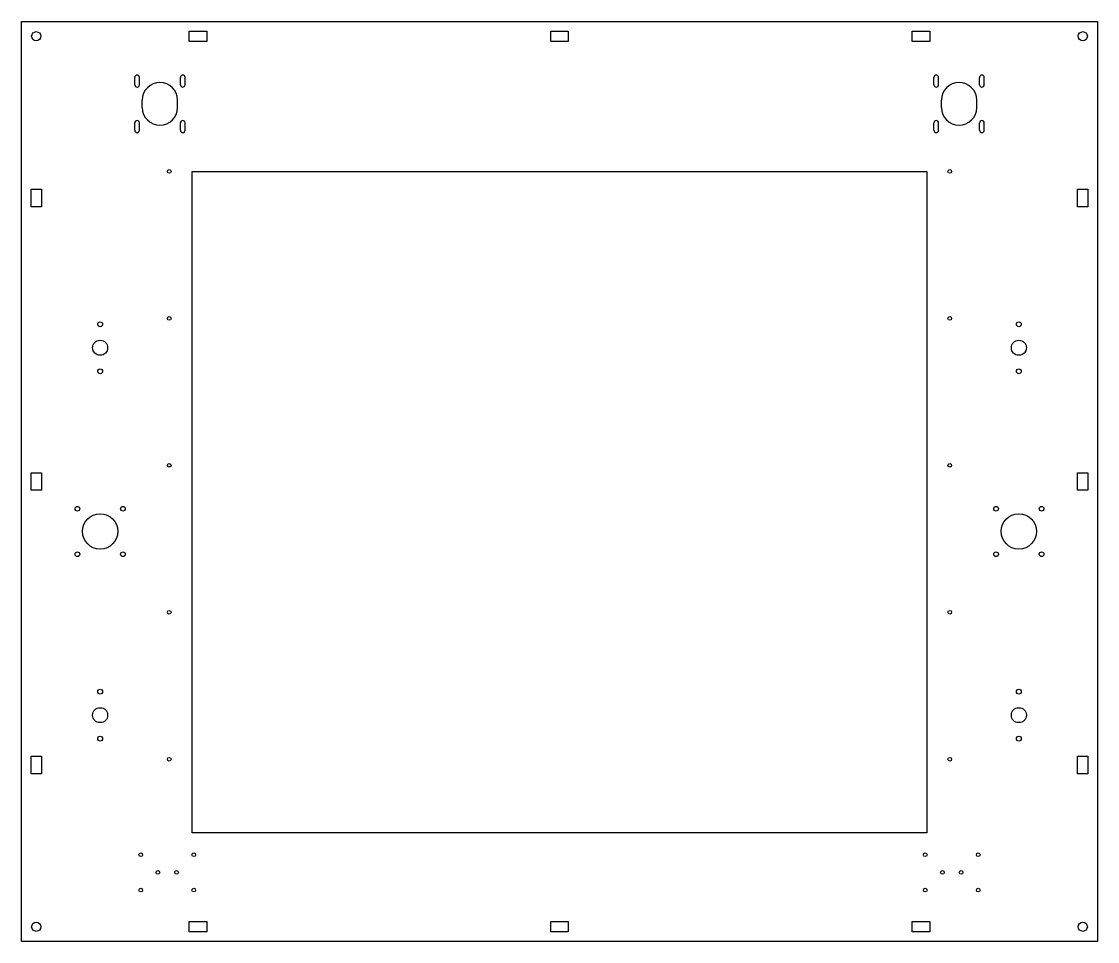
# Model space of a CAD drawing. Extents: x -366 to 366, y -299 to 327.
import ezdxf

# ---------------------------------------------------------------- set-up
doc = ezdxf.new("R2010")
doc.units = 0
doc.layers.get('0').update_dxf_attribs({"linetype": 'continuous'})

# ---------------------------------------------------------------- blocks, each defined once
blk = doc.blocks.new('LINEARPATTERN002')
at = {"color": 0}
for p, q in [((-366, 327), (366, 327)), ((-366, -299), (-366, 327)), ((366, 327), (366, -299)), ((-252, 313.5), (-252, 320.5)), ((-252, 320.5), (-240, 320.5)), ((-240, 320.5), (-240, 313.5)), ((-6, 320.5), (6, 320.5)), ((-6, 313.5), (-6, 320.5)), ((6, 320.5), (6, 313.5)), ((240, 320.5), (252, 320.5)), ((240, 313.5), (240, 320.5)), ((252, 320.5), (252, 313.5)), ((-240, 313.5), (-252, 313.5)), ((6, 313.5), (-6, 313.5)), ((252, 313.5), (240, 313.5)), ((-288.95, 284), (-288.95, 289)), ((-285.75, 284), (-285.75, 289)), ((-257.95, 284), (-257.95, 289)), ((-254.75, 284), (-254.75, 289)), ((254.75, 284), (254.75, 289)), ((257.95, 284), (257.95, 289)), ((285.75, 284), (285.75, 289)), ((288.95, 284), (288.95, 289)), ((-283.85, 268.5), (-283.85, 273.5)), ((-259.85, 268.5), (-259.85, 273.5)), ((259.85, 268.5), (259.85, 273.5)), ((283.85, 268.5), (283.85, 273.5)), ((-288.95, 253), (-288.95, 258)), ((-285.75, 253), (-285.75, 258)), ((-257.95, 253), (-257.95, 258)), ((-254.75, 253), (-254.75, 258)), ((254.75, 253), (254.75, 258)), ((257.95, 253), (257.95, 258)), ((285.75, 253), (285.75, 258)), ((288.95, 253), (288.95, 258)), ((-250, 225), (250, 225)), ((-250, -225), (-250, 225)), ((250, 225), (250, -225)), ((-359.5, 213), (-352.5, 213)), ((-359.5, 201), (-359.5, 213)), ((-352.5, 213), (-352.5, 201)), ((352.5, 213), (359.5, 213)), ((352.5, 201), (352.5, 213)), ((359.5, 213), (359.5, 201)), ((-352.5, 201), (-359.5, 201)), ((359.5, 201), (352.5, 201)), ((-359.5, 8), (-359.5, 20)), ((-359.5, 20), (-352.5, 20)), ((-352.5, 20), (-352.5, 8)), ((352.5, 20), (359.5, 20)), ((352.5, 8), (352.5, 20)), ((359.5, 20), (359.5, 8)), ((-352.5, 8), (-359.5, 8)), ((359.5, 8), (352.5, 8)), ((-359.5, -185), (-359.5, -173)), ((-359.5, -173), (-352.5, -173)), ((-352.5, -173), (-352.5, -185)), ((352.5, -173), (359.5, -173)), ((352.5, -185), (352.5, -173)), ((359.5, -173), (359.5, -185)), ((-352.5, -185), (-359.5, -185)), ((359.5, -185), (352.5, -185)), ((250, -225), (-250, -225)), ((-252, -292.5), (-252, -285.5)), ((-252, -285.5), (-240, -285.5)), ((-240, -292.5), (-252, -292.5)), ((-240, -285.5), (-240, -292.5)), ((-6, -285.5), (6, -285.5)), ((-6, -292.5), (-6, -285.5)), ((6, -292.5), (-6, -292.5)), ((6, -285.5), (6, -292.5)), ((240, -292.5), (240, -285.5)), ((240, -285.5), (252, -285.5)), ((252, -292.5), (240, -292.5)), ((252, -285.5), (252, -292.5)), ((366, -299), (-366, -299))]:
    blk.add_line(p, q, dxfattribs=at)
for centre, radius in [((-356, 317), 3.1), ((356, 317), 3.1), ((-265.5, 225), 1.25), ((265.5, 225), 1.25), ((-265.5, 125), 1.25), ((265.5, 125), 1.25), ((-312.5, 121), 1.65), ((312.5, 121), 1.65), ((-312.5, 105), 5.1), ((312.5, 105), 5.1), ((-312.5, 89), 1.65), ((312.5, 89), 1.65), ((-265.5, 25), 1.25), ((265.5, 25), 1.25), ((-328, -4.5), 1.6), ((-297, -4.5), 1.6), ((297, -4.5), 1.6), ((328, -4.5), 1.6), ((-312.5, -20), 12), ((312.5, -20), 12), ((-328, -35.5), 1.6), ((-297, -35.5), 1.6), ((297, -35.5), 1.6), ((328, -35.5), 1.6), ((-265.5, -75), 1.25), ((265.5, -75), 1.25), ((-312.5, -129), 1.65), ((312.5, -129), 1.65), ((-312.5, -145), 5.1), ((312.5, -145), 5.1), ((-312.5, -161), 1.65), ((312.5, -161), 1.65), ((-265.5, -175), 1.25), ((265.5, -175), 1.25), ((-284.85, -240), 1.25), ((-248.85, -240), 1.25), ((248.85, -240), 1.25), ((284.85, -240), 1.25), ((-273.2, -252), 1.25), ((-260.5, -252), 1.25), ((260.5, -252), 1.25), ((273.2, -252), 1.25), ((-284.85, -264), 1.25), ((-248.85, -264), 1.25), ((248.85, -264), 1.25), ((284.85, -264), 1.25), ((-356, -289), 3.1), ((356, -289), 3.1)]:
    blk.add_circle(centre, radius, dxfattribs=at)
for centre, radius, start, end in [((-287.35, 289), 1.6, 0, -180), ((-271.85, 273.5), 12, 0, -180), ((-256.35, 289), 1.6, 0, -180), ((256.35, 289), 1.6, 0, -180), ((271.85, 273.5), 12, 0, -180), ((287.35, 289), 1.6, 0, -180), ((-287.35, 284), 1.6, -180, 0), ((-256.35, 284), 1.6, -180, 0), ((256.35, 284), 1.6, 180, 0), ((287.35, 284), 1.6, 180, 0), ((-271.85, 268.5), 12, -180, 0), ((271.85, 268.5), 12, 180, 0), ((-287.35, 258), 1.6, 0, -180), ((-256.35, 258), 1.6, 0, -180), ((256.35, 258), 1.6, 0, -180), ((287.35, 258), 1.6, 0, -180), ((-287.35, 253), 1.6, -180, 0), ((-256.35, 253), 1.6, -180, 0), ((256.35, 253), 1.6, 180, 0), ((287.35, 253), 1.6, 180, 0)]:
    blk.add_arc(centre, radius, start, end, dxfattribs=at)

msp = doc.modelspace()

# ---------------------------------------------------------------- block references
at = {"color": 0}
msp.add_blockref('LINEARPATTERN002', (0, 0), dxfattribs=at)

doc.saveas('drawing.dxf')
